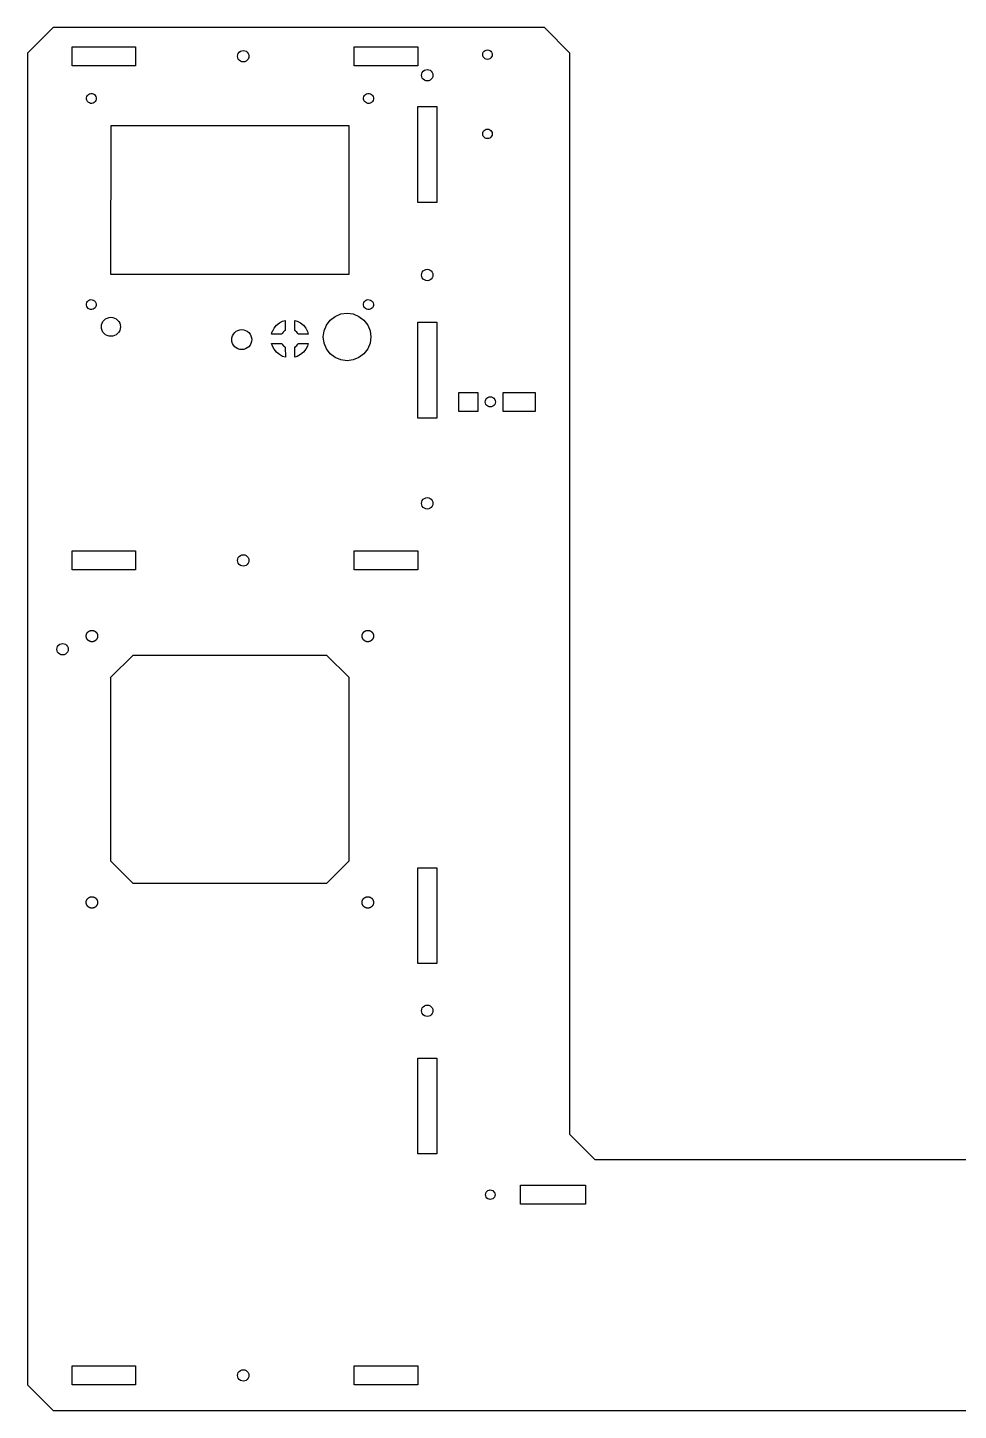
# Model space of a CAD drawing. Header units: metres. Extents: x 640 to 3190, y 0 to 914.
# Drawn here: x 2602.6 to 2896.1, y 394.4 to 830.4 of the extents above; entities that cross this region are included whole.
import ezdxf

# ---------------------------------------------------------------- set-up
doc = ezdxf.new("R2010")
doc.units = ezdxf.units.M

msp = doc.modelspace()

# ---------------------------------------------------------------- linework, layer by layer
at = {"layer": 'Layer0'}
for points in [[(2610.63, 394.44, 8), (3181.63, 394.44, 8), (3189.63, 402.44, 8), (3189.63, 822.44, 8), (3181.63, 830.44, 8), (3121.63, 830.44, 8), (3113.63, 822.44, 8), (3113.63, 481.44, 8), (3105.63, 473.44, 8), (2781.63, 473.44, 8), (2773.63, 481.44, 8), (2773.63, 822.44, 8), (2765.63, 830.44, 8), (2610.63, 830.44, 8), (2602.63, 822.44, 8), (2602.63, 402.44, 8), (2610.63, 394.44, 8)], [(2616.63, 818.44, 8), (2616.63, 824.44, 8), (2636.63, 824.44, 8), (2636.63, 818.44, 8), (2616.63, 818.44, 8)], [(2705.63, 818.44, 8), (2705.63, 824.44, 8), (2725.63, 824.44, 8), (2725.63, 818.44, 8), (2705.63, 818.44, 8)], [(2672.43, 821.44, 8), (2672.37, 820.98, 8), (2672.19, 820.54, 8), (2671.9, 820.17, 8), (2671.53, 819.88, 8), (2671.1, 819.7, 8), (2670.63, 819.64, 8), (2670.17, 819.7, 8), (2669.73, 819.88, 8), (2669.36, 820.17, 8), (2669.07, 820.54, 8), (2668.89, 820.98, 8), (2668.83, 821.44, 8), (2668.89, 821.91, 8), (2669.07, 822.34, 8), (2669.36, 822.72, 8), (2669.73, 823, 8), (2670.17, 823.18, 8), (2670.63, 823.24, 8), (2671.1, 823.18, 8), (2671.53, 823, 8), (2671.9, 822.72, 8), (2672.19, 822.34, 8), (2672.37, 821.91, 8), (2672.43, 821.44, 8)], [(2748.02, 820.49, 8), (2747.63, 820.44, 8), (2747.24, 820.49, 8), (2746.88, 820.64, 8), (2746.57, 820.88, 8), (2746.33, 821.19, 8), (2746.18, 821.55, 8), (2746.13, 821.94, 8), (2746.18, 822.33, 8), (2746.33, 822.69, 8), (2746.57, 823, 8), (2746.88, 823.24, 8), (2747.24, 823.39, 8), (2747.63, 823.44, 8), (2748.02, 823.39, 8), (2748.38, 823.24, 8), (2748.69, 823, 8), (2748.93, 822.69, 8), (2749.08, 822.33, 8), (2749.13, 821.94, 8), (2749.08, 821.55, 8), (2748.93, 821.19, 8), (2748.69, 820.88, 8), (2748.38, 820.64, 8), (2748.02, 820.49, 8)], [(2726.83, 815.44, 8), (2726.89, 815.91, 8), (2727.07, 816.34, 8), (2727.36, 816.72, 8), (2727.73, 817, 8), (2728.17, 817.18, 8), (2728.63, 817.24, 8), (2729.1, 817.18, 8), (2729.53, 817, 8), (2729.9, 816.72, 8), (2730.19, 816.34, 8), (2730.37, 815.91, 8), (2730.43, 815.44, 8), (2730.37, 814.98, 8), (2730.19, 814.54, 8), (2729.9, 814.17, 8), (2729.53, 813.88, 8), (2729.1, 813.7, 8), (2728.63, 813.64, 8), (2728.17, 813.7, 8), (2727.73, 813.88, 8), (2727.36, 814.17, 8), (2727.07, 814.54, 8), (2726.89, 814.98, 8), (2726.83, 815.44, 8)], [(2624.27, 808.29, 8), (2624.26, 807.88, 8), (2624.15, 807.49, 8), (2623.94, 807.14, 8), (2623.64, 806.86, 8), (2623.29, 806.66, 8), (2622.89, 806.57, 8), (2622.48, 806.57, 8), (2622.09, 806.69, 8), (2621.74, 806.9, 8), (2621.46, 807.19, 8), (2621.26, 807.55, 8), (2621.17, 807.94, 8), (2621.17, 808.35, 8), (2621.29, 808.74, 8), (2621.5, 809.09, 8), (2621.79, 809.37, 8), (2622.14, 809.57, 8), (2622.54, 809.67, 8), (2622.95, 809.66, 8), (2623.34, 809.55, 8), (2623.69, 809.34, 8), (2623.97, 809.04, 8), (2624.17, 808.69, 8), (2624.27, 808.29, 8)], [(2711.66, 808.29, 8), (2711.65, 807.88, 8), (2711.54, 807.49, 8), (2711.33, 807.14, 8), (2711.04, 806.86, 8), (2710.68, 806.66, 8), (2710.29, 806.57, 8), (2709.88, 806.57, 8), (2709.49, 806.69, 8), (2709.14, 806.9, 8), (2708.86, 807.19, 8), (2708.66, 807.55, 8), (2708.56, 807.94, 8), (2708.57, 808.35, 8), (2708.68, 808.74, 8), (2708.89, 809.09, 8), (2709.18, 809.37, 8), (2709.54, 809.57, 8), (2709.93, 809.67, 8), (2710.34, 809.66, 8), (2710.73, 809.55, 8), (2711.08, 809.34, 8), (2711.36, 809.04, 8), (2711.56, 808.69, 8), (2711.66, 808.29, 8)], [(2725.63, 775.34, 8), (2725.63, 805.54, 8), (2731.63, 805.54, 8), (2731.63, 775.34, 8), (2725.63, 775.34, 8)], [(2703.92, 799.62, 8), (2703.91, 752.59, 8), (2628.91, 752.59, 8), (2628.92, 799.62, 8), (2703.92, 799.62, 8)], [(2748.02, 795.49, 8), (2747.63, 795.44, 8), (2747.24, 795.49, 8), (2746.88, 795.64, 8), (2746.57, 795.88, 8), (2746.33, 796.19, 8), (2746.18, 796.55, 8), (2746.13, 796.94, 8), (2746.18, 797.33, 8), (2746.33, 797.69, 8), (2746.57, 798, 8), (2746.88, 798.24, 8), (2747.24, 798.39, 8), (2747.63, 798.44, 8), (2748.02, 798.39, 8), (2748.38, 798.24, 8), (2748.69, 798, 8), (2748.93, 797.69, 8), (2749.08, 797.33, 8), (2749.13, 796.94, 8), (2749.08, 796.55, 8), (2748.93, 796.19, 8), (2748.69, 795.88, 8), (2748.38, 795.64, 8), (2748.02, 795.49, 8)], [(2730.37, 752.91, 8), (2730.43, 752.44, 8), (2730.37, 751.98, 8), (2730.19, 751.54, 8), (2729.9, 751.17, 8), (2729.53, 750.88, 8), (2729.1, 750.7, 8), (2728.63, 750.64, 8), (2728.17, 750.7, 8), (2727.73, 750.88, 8), (2727.36, 751.17, 8), (2727.07, 751.54, 8), (2726.89, 751.98, 8), (2726.83, 752.44, 8), (2726.89, 752.91, 8), (2727.07, 753.34, 8), (2727.36, 753.72, 8), (2727.73, 754, 8), (2728.17, 754.18, 8), (2728.63, 754.24, 8), (2729.1, 754.18, 8), (2729.53, 754, 8), (2729.9, 753.72, 8), (2730.19, 753.34, 8), (2730.37, 752.91, 8)], [(2624.27, 743.29, 8), (2624.26, 742.88, 8), (2624.15, 742.49, 8), (2623.94, 742.14, 8), (2623.64, 741.86, 8), (2623.29, 741.66, 8), (2622.89, 741.57, 8), (2622.48, 741.57, 8), (2622.09, 741.69, 8), (2621.74, 741.9, 8), (2621.46, 742.19, 8), (2621.26, 742.55, 8), (2621.17, 742.94, 8), (2621.17, 743.35, 8), (2621.29, 743.74, 8), (2621.5, 744.09, 8), (2621.79, 744.37, 8), (2622.14, 744.57, 8), (2622.54, 744.67, 8), (2622.95, 744.66, 8), (2623.34, 744.55, 8), (2623.69, 744.34, 8), (2623.97, 744.04, 8), (2624.17, 743.69, 8), (2624.27, 743.29, 8)], [(2711.67, 743.29, 8), (2711.66, 742.88, 8), (2711.55, 742.49, 8), (2711.34, 742.14, 8), (2711.04, 741.86, 8), (2710.69, 741.66, 8), (2710.29, 741.57, 8), (2709.88, 741.57, 8), (2709.49, 741.69, 8), (2709.14, 741.9, 8), (2708.86, 742.19, 8), (2708.66, 742.55, 8), (2708.57, 742.94, 8), (2708.57, 743.35, 8), (2708.69, 743.74, 8), (2708.9, 744.09, 8), (2709.19, 744.37, 8), (2709.54, 744.57, 8), (2709.94, 744.67, 8), (2710.35, 744.66, 8), (2710.74, 744.55, 8), (2711.09, 744.34, 8), (2711.37, 744.04, 8), (2711.57, 743.69, 8), (2711.67, 743.29, 8)], [(2631.83, 736.7, 8), (2631.89, 736.11, 8), (2631.83, 735.53, 8), (2631.66, 734.96, 8), (2631.38, 734.45, 8), (2631.01, 733.99, 8), (2630.56, 733.62, 8), (2630.04, 733.34, 8), (2629.47, 733.17, 8), (2628.89, 733.11, 8), (2628.3, 733.17, 8), (2627.74, 733.34, 8), (2627.22, 733.62, 8), (2626.77, 733.99, 8), (2626.39, 734.45, 8), (2626.12, 734.96, 8), (2625.95, 735.53, 8), (2625.89, 736.11, 8), (2625.95, 736.7, 8), (2626.12, 737.26, 8), (2626.39, 737.78, 8), (2626.77, 738.23, 8), (2627.22, 738.61, 8), (2627.74, 738.88, 8), (2628.3, 739.05, 8), (2628.89, 739.11, 8), (2629.47, 739.05, 8), (2630.04, 738.88, 8), (2630.56, 738.61, 8), (2631.01, 738.23, 8), (2631.38, 737.78, 8), (2631.66, 737.26, 8), (2631.83, 736.7, 8)], [(2683.82, 738.12, 8), (2683.85, 734.93, 8), (2683.68, 734.84, 8), (2683.22, 734.47, 8), (2682.85, 734.01, 8), (2682.76, 733.84, 8), (2679.56, 733.84, 8), (2679.79, 734.6, 8), (2679.8, 734.64, 8), (2680.36, 735.68, 8), (2681.1, 736.59, 8), (2682.01, 737.33, 8), (2683.05, 737.89, 8), (2683.82, 738.12, 8)], [(2690.89, 734.64, 8), (2691.13, 733.84, 8), (2687.93, 733.84, 8), (2687.84, 734.01, 8), (2687.47, 734.47, 8), (2687.01, 734.84, 8), (2686.85, 734.93, 8), (2686.85, 738.13, 8), (2687.64, 737.89, 8), (2688.68, 737.33, 8), (2689.59, 736.59, 8), (2690.33, 735.68, 8), (2690.89, 734.64, 8)], [(2710.62, 734.84, 8), (2710.87, 732.9, 8), (2710.62, 730.96, 8), (2709.87, 729.15, 8), (2708.68, 727.6, 8), (2707.12, 726.41, 8), (2705.31, 725.66, 8), (2703.37, 725.4, 8), (2701.43, 725.66, 8), (2699.62, 726.41, 8), (2698.07, 727.6, 8), (2696.88, 729.15, 8), (2696.13, 730.96, 8), (2695.87, 732.9, 8), (2696.13, 734.84, 8), (2696.88, 736.65, 8), (2698.07, 738.2, 8), (2699.62, 739.4, 8), (2701.43, 740.15, 8), (2703.37, 740.4, 8), (2705.31, 740.15, 8), (2707.12, 739.4, 8), (2708.68, 738.2, 8), (2709.87, 736.65, 8), (2710.62, 734.84, 8)], [(2725.63, 707.34, 8), (2725.63, 737.54, 8), (2731.63, 737.54, 8), (2731.63, 707.34, 8), (2725.63, 707.34, 8)], [(2673.23, 732.68, 8), (2673.29, 732.07, 8), (2673.23, 731.46, 8), (2673.05, 730.87, 8), (2672.76, 730.32, 8), (2672.37, 729.84, 8), (2671.9, 729.45, 8), (2671.35, 729.16, 8), (2670.76, 728.98, 8), (2670.15, 728.92, 8), (2669.53, 728.98, 8), (2668.94, 729.16, 8), (2668.4, 729.45, 8), (2667.92, 729.84, 8), (2667.53, 730.32, 8), (2667.24, 730.87, 8), (2667.06, 731.46, 8), (2667, 732.07, 8), (2667.06, 732.68, 8), (2667.24, 733.27, 8), (2667.53, 733.82, 8), (2667.92, 734.3, 8), (2668.4, 734.69, 8), (2668.94, 734.98, 8), (2669.53, 735.16, 8), (2670.15, 735.22, 8), (2670.76, 735.16, 8), (2671.35, 734.98, 8), (2671.9, 734.69, 8), (2672.37, 734.3, 8), (2672.76, 733.82, 8), (2673.05, 733.27, 8), (2673.23, 732.68, 8)], [(2683.89, 729.74, 8), (2683.92, 726.54, 8), (2683.05, 726.8, 8), (2682.01, 727.36, 8), (2681.1, 728.1, 8), (2680.36, 729.01, 8), (2679.8, 730.05, 8), (2679.56, 730.84, 8), (2682.76, 730.84, 8), (2682.85, 730.68, 8), (2683.22, 730.22, 8), (2683.68, 729.85, 8), (2683.89, 729.74, 8)], [(2691.13, 730.84, 8), (2690.89, 730.05, 8), (2690.33, 729.01, 8), (2689.59, 728.1, 8), (2688.68, 727.36, 8), (2687.64, 726.8, 8), (2686.85, 726.56, 8), (2686.85, 729.76, 8), (2686.99, 729.84, 8), (2687.47, 730.22, 8), (2687.84, 730.68, 8), (2687.93, 730.84, 8), (2691.13, 730.84, 8)], [(2738.63, 715.44, 8), (2744.63, 715.44, 8), (2744.63, 709.44, 8), (2738.63, 709.44, 8), (2738.63, 715.44, 8)], [(2752.63, 709.44, 8), (2752.63, 715.44, 8), (2762.63, 715.44, 8), (2762.63, 709.44, 8), (2752.63, 709.44, 8)], [(2750.13, 712.44, 8), (2750.08, 712.03, 8), (2749.92, 711.64, 8), (2749.66, 711.31, 8), (2749.33, 711.06, 8), (2748.95, 710.9, 8), (2748.53, 710.84, 8), (2748.12, 710.9, 8), (2747.73, 711.06, 8), (2747.4, 711.31, 8), (2747.15, 711.64, 8), (2746.99, 712.03, 8), (2746.93, 712.44, 8), (2746.99, 712.86, 8), (2747.15, 713.24, 8), (2747.4, 713.57, 8), (2747.73, 713.83, 8), (2748.12, 713.99, 8), (2748.53, 714.04, 8), (2748.95, 713.99, 8), (2749.33, 713.83, 8), (2749.66, 713.57, 8), (2749.92, 713.24, 8), (2750.08, 712.86, 8), (2750.13, 712.44, 8)], [(2730.37, 679.98, 8), (2730.19, 679.54, 8), (2729.9, 679.17, 8), (2729.53, 678.88, 8), (2729.1, 678.7, 8), (2728.63, 678.64, 8), (2728.17, 678.7, 8), (2727.73, 678.88, 8), (2727.36, 679.17, 8), (2727.07, 679.54, 8), (2726.89, 679.98, 8), (2726.83, 680.44, 8), (2726.89, 680.91, 8), (2727.07, 681.34, 8), (2727.36, 681.72, 8), (2727.73, 682, 8), (2728.17, 682.18, 8), (2728.63, 682.24, 8), (2729.1, 682.18, 8), (2729.53, 682, 8), (2729.9, 681.72, 8), (2730.19, 681.34, 8), (2730.37, 680.91, 8), (2730.43, 680.44, 8), (2730.37, 679.98, 8)], [(2636.63, 665.44, 8), (2636.63, 659.44, 8), (2616.63, 659.44, 8), (2616.63, 665.44, 8), (2636.63, 665.44, 8)], [(2668.89, 662.91, 8), (2669.07, 663.34, 8), (2669.36, 663.72, 8), (2669.73, 664, 8), (2670.17, 664.18, 8), (2670.63, 664.24, 8), (2671.1, 664.18, 8), (2671.53, 664, 8), (2671.9, 663.72, 8), (2672.19, 663.34, 8), (2672.37, 662.91, 8), (2672.43, 662.44, 8), (2672.37, 661.98, 8), (2672.19, 661.54, 8), (2671.9, 661.17, 8), (2671.53, 660.88, 8), (2671.1, 660.7, 8), (2670.63, 660.64, 8), (2670.17, 660.7, 8), (2669.73, 660.88, 8), (2669.36, 661.17, 8), (2669.07, 661.54, 8), (2668.89, 661.98, 8), (2668.83, 662.44, 8), (2668.89, 662.91, 8)], [(2725.63, 665.44, 8), (2725.63, 659.44, 8), (2705.63, 659.44, 8), (2705.63, 665.44, 8), (2725.63, 665.44, 8)], [(2621.47, 637.51, 8), (2621.45, 637.53, 8), (2621.43, 637.56, 8), (2621.41, 637.59, 8), (2621.39, 637.61, 8), (2621.37, 637.64, 8), (2621.36, 637.67, 8), (2621.34, 637.7, 8), (2621.33, 637.72, 8), (2621.31, 637.75, 8), (2621.29, 637.78, 8), (2621.28, 637.81, 8), (2621.27, 637.84, 8), (2621.25, 637.87, 8), (2621.24, 637.9, 8), (2621.23, 637.93, 8), (2621.22, 637.96, 8), (2621.21, 637.99, 8), (2621.2, 638.02, 8), (2621.19, 638.05, 8), (2621.18, 638.08, 8), (2621.17, 638.11, 8), (2621.16, 638.14, 8), (2621.15, 638.18, 8), (2621.14, 638.21, 8), (2621.14, 638.24, 8), (2621.13, 638.27, 8), (2621.13, 638.3, 8), (2621.12, 638.33, 8), (2621.12, 638.37, 8), (2621.11, 638.4, 8), (2621.11, 638.43, 8), (2621.11, 638.46, 8), (2621.11, 638.5, 8), (2621.1, 638.53, 8), (2621.1, 638.56, 8), (2621.1, 638.59, 8), (2621.1, 638.62, 8), (2621.1, 638.66, 8), (2621.11, 638.69, 8), (2621.11, 638.72, 8), (2621.11, 638.75, 8), (2621.11, 638.79, 8), (2621.12, 638.82, 8), (2621.12, 638.85, 8), (2621.13, 638.88, 8), (2621.13, 638.91, 8), (2621.14, 638.95, 8), (2621.14, 638.98, 8), (2621.15, 639.01, 8), (2621.16, 639.04, 8), (2621.17, 639.07, 8), (2621.18, 639.1, 8), (2621.19, 639.13, 8), (2621.2, 639.16, 8), (2621.21, 639.19, 8), (2621.22, 639.22, 8), (2621.23, 639.25, 8), (2621.24, 639.28, 8), (2621.25, 639.31, 8), (2621.27, 639.34, 8), (2621.28, 639.37, 8), (2621.29, 639.4, 8), (2621.31, 639.43, 8), (2621.33, 639.46, 8), (2621.34, 639.49, 8), (2621.36, 639.52, 8), (2621.37, 639.54, 8), (2621.39, 639.57, 8), (2621.41, 639.6, 8), (2621.43, 639.62, 8), (2621.45, 639.65, 8), (2621.47, 639.68, 8), (2621.49, 639.7, 8), (2621.51, 639.73, 8), (2621.53, 639.75, 8), (2621.55, 639.78, 8), (2621.57, 639.8, 8), (2621.59, 639.82, 8), (2621.61, 639.85, 8), (2621.64, 639.87, 8), (2621.66, 639.89, 8), (2621.68, 639.92, 8), (2621.71, 639.94, 8), (2621.73, 639.96, 8), (2621.76, 639.98, 8), (2621.78, 640, 8), (2621.81, 640.02, 8), (2621.83, 640.04, 8), (2621.86, 640.06, 8), (2621.88, 640.08, 8), (2621.91, 640.09, 8), (2621.94, 640.11, 8), (2621.97, 640.13, 8), (2621.99, 640.15, 8), (2622.02, 640.16, 8), (2622.05, 640.18, 8), (2622.08, 640.19, 8), (2622.11, 640.21, 8), (2622.14, 640.22, 8), (2622.17, 640.23, 8), (2622.19, 640.25, 8), (2622.22, 640.26, 8), (2622.25, 640.27, 8), (2622.29, 640.28, 8), (2622.32, 640.29, 8), (2622.35, 640.3, 8), (2622.38, 640.31, 8), (2622.41, 640.32, 8), (2622.44, 640.33, 8), (2622.47, 640.34, 8), (2622.5, 640.35, 8), (2622.53, 640.35, 8), (2622.57, 640.36, 8), (2622.6, 640.37, 8), (2622.63, 640.37, 8), (2622.66, 640.38, 8), (2622.69, 640.38, 8), (2622.72, 640.38, 8), (2622.76, 640.39, 8), (2622.79, 640.39, 8), (2622.82, 640.39, 8), (2622.85, 640.39, 8), (2622.89, 640.39, 8), (2622.92, 640.39, 8), (2622.95, 640.39, 8), (2622.98, 640.39, 8), (2623.02, 640.39, 8), (2623.05, 640.39, 8), (2623.08, 640.38, 8), (2623.11, 640.38, 8), (2623.14, 640.38, 8), (2623.18, 640.37, 8), (2623.21, 640.37, 8), (2623.24, 640.36, 8), (2623.27, 640.35, 8), (2623.3, 640.35, 8), (2623.33, 640.34, 8), (2623.37, 640.33, 8), (2623.4, 640.32, 8), (2623.43, 640.31, 8), (2623.46, 640.3, 8), (2623.49, 640.29, 8), (2623.52, 640.28, 8), (2623.55, 640.27, 8), (2623.58, 640.26, 8), (2623.61, 640.25, 8), (2623.64, 640.23, 8), (2623.67, 640.22, 8), (2623.7, 640.21, 8), (2623.73, 640.19, 8), (2623.76, 640.18, 8), (2623.78, 640.16, 8), (2623.81, 640.15, 8), (2623.84, 640.13, 8), (2623.87, 640.11, 8), (2623.89, 640.09, 8), (2623.92, 640.08, 8), (2623.95, 640.06, 8), (2623.97, 640.04, 8), (2624, 640.02, 8), (2624.02, 640, 8), (2624.05, 639.98, 8), (2624.07, 639.96, 8), (2624.1, 639.94, 8), (2624.12, 639.92, 8), (2624.15, 639.89, 8), (2624.17, 639.87, 8), (2624.19, 639.85, 8), (2624.21, 639.82, 8), (2624.24, 639.8, 8), (2624.26, 639.78, 8), (2624.28, 639.75, 8), (2624.3, 639.73, 8), (2624.32, 639.7, 8), (2624.34, 639.68, 8), (2624.36, 639.65, 8), (2624.38, 639.62, 8), (2624.4, 639.6, 8), (2624.41, 639.57, 8), (2624.43, 639.54, 8), (2624.45, 639.52, 8), (2624.46, 639.49, 8), (2624.48, 639.46, 8), (2624.5, 639.43, 8), (2624.51, 639.4, 8), (2624.52, 639.37, 8), (2624.54, 639.34, 8), (2624.55, 639.31, 8), (2624.56, 639.28, 8), (2624.58, 639.25, 8), (2624.59, 639.22, 8), (2624.6, 639.19, 8), (2624.61, 639.16, 8), (2624.62, 639.13, 8), (2624.63, 639.1, 8), (2624.64, 639.07, 8), (2624.65, 639.04, 8), (2624.65, 639.01, 8), (2624.66, 638.98, 8), (2624.67, 638.95, 8), (2624.67, 638.91, 8), (2624.68, 638.88, 8), (2624.68, 638.85, 8), (2624.69, 638.82, 8), (2624.69, 638.79, 8), (2624.7, 638.75, 8), (2624.7, 638.72, 8), (2624.7, 638.69, 8), (2624.7, 638.66, 8), (2624.7, 638.62, 8), (2624.7, 638.59, 8), (2624.7, 638.56, 8), (2624.7, 638.53, 8), (2624.7, 638.5, 8), (2624.7, 638.46, 8), (2624.7, 638.43, 8), (2624.69, 638.4, 8), (2624.69, 638.37, 8), (2624.68, 638.33, 8), (2624.68, 638.3, 8), (2624.67, 638.27, 8), (2624.67, 638.24, 8), (2624.66, 638.21, 8), (2624.65, 638.18, 8), (2624.65, 638.14, 8), (2624.64, 638.11, 8), (2624.63, 638.08, 8), (2624.62, 638.05, 8), (2624.61, 638.02, 8), (2624.6, 637.99, 8), (2624.59, 637.96, 8), (2624.58, 637.93, 8), (2624.56, 637.9, 8), (2624.55, 637.87, 8), (2624.54, 637.84, 8), (2624.52, 637.81, 8), (2624.51, 637.78, 8), (2624.5, 637.75, 8), (2624.48, 637.72, 8), (2624.46, 637.7, 8), (2624.45, 637.67, 8), (2624.43, 637.64, 8), (2624.41, 637.61, 8), (2624.4, 637.59, 8), (2624.38, 637.56, 8), (2624.36, 637.53, 8), (2624.34, 637.51, 8), (2624.32, 637.48, 8), (2624.3, 637.46, 8), (2624.28, 637.43, 8), (2624.26, 637.41, 8), (2624.24, 637.38, 8), (2624.21, 637.36, 8), (2624.19, 637.34, 8), (2624.17, 637.31, 8), (2624.15, 637.29, 8), (2624.12, 637.27, 8), (2624.1, 637.25, 8), (2624.07, 637.23, 8), (2624.05, 637.21, 8), (2624.02, 637.18, 8), (2624, 637.16, 8), (2623.97, 637.15, 8), (2623.95, 637.13, 8), (2623.92, 637.11, 8), (2623.89, 637.09, 8), (2623.87, 637.07, 8), (2623.84, 637.06, 8), (2623.81, 637.04, 8), (2623.78, 637.02, 8), (2623.76, 637.01, 8), (2623.73, 636.99, 8), (2623.7, 636.98, 8), (2623.67, 636.96, 8), (2623.64, 636.95, 8), (2623.61, 636.94, 8), (2623.58, 636.92, 8), (2623.55, 636.91, 8), (2623.52, 636.9, 8), (2623.49, 636.89, 8), (2623.46, 636.88, 8), (2623.43, 636.87, 8), (2623.4, 636.86, 8), (2623.37, 636.85, 8), (2623.33, 636.84, 8), (2623.3, 636.84, 8), (2623.27, 636.83, 8), (2623.24, 636.82, 8), (2623.21, 636.82, 8), (2623.18, 636.81, 8), (2623.14, 636.81, 8), (2623.11, 636.8, 8), (2623.08, 636.8, 8), (2623.05, 636.8, 8), (2623.02, 636.8, 8), (2622.98, 636.79, 8), (2622.95, 636.79, 8), (2622.92, 636.79, 8), (2622.89, 636.79, 8), (2622.85, 636.79, 8), (2622.82, 636.79, 8), (2622.79, 636.8, 8), (2622.76, 636.8, 8), (2622.72, 636.8, 8), (2622.69, 636.8, 8), (2622.66, 636.81, 8), (2622.63, 636.81, 8), (2622.6, 636.82, 8), (2622.57, 636.82, 8), (2622.53, 636.83, 8), (2622.5, 636.84, 8), (2622.47, 636.84, 8), (2622.44, 636.85, 8), (2622.41, 636.86, 8), (2622.38, 636.87, 8), (2622.35, 636.88, 8), (2622.32, 636.89, 8), (2622.29, 636.9, 8), (2622.25, 636.91, 8), (2622.22, 636.92, 8), (2622.19, 636.94, 8), (2622.17, 636.95, 8), (2622.14, 636.96, 8), (2622.11, 636.98, 8), (2622.08, 636.99, 8), (2622.05, 637.01, 8), (2622.02, 637.02, 8), (2621.99, 637.04, 8), (2621.97, 637.06, 8), (2621.94, 637.07, 8), (2621.91, 637.09, 8), (2621.88, 637.11, 8), (2621.86, 637.13, 8), (2621.83, 637.15, 8), (2621.81, 637.16, 8), (2621.78, 637.18, 8), (2621.76, 637.21, 8), (2621.73, 637.23, 8), (2621.71, 637.25, 8), (2621.68, 637.27, 8), (2621.66, 637.29, 8), (2621.64, 637.31, 8), (2621.61, 637.34, 8), (2621.59, 637.36, 8), (2621.57, 637.38, 8), (2621.55, 637.41, 8), (2621.53, 637.43, 8), (2621.51, 637.46, 8), (2621.49, 637.48, 8), (2621.47, 637.51, 8)], [(2711.7, 638.59, 8), (2711.7, 638.56, 8), (2711.7, 638.53, 8), (2711.7, 638.5, 8), (2711.7, 638.46, 8), (2711.7, 638.43, 8), (2711.69, 638.4, 8), (2711.69, 638.37, 8), (2711.68, 638.33, 8), (2711.68, 638.3, 8), (2711.67, 638.27, 8), (2711.67, 638.24, 8), (2711.66, 638.21, 8), (2711.65, 638.18, 8), (2711.65, 638.14, 8), (2711.64, 638.11, 8), (2711.63, 638.08, 8), (2711.62, 638.05, 8), (2711.61, 638.02, 8), (2711.6, 637.99, 8), (2711.59, 637.96, 8), (2711.58, 637.93, 8), (2711.56, 637.9, 8), (2711.55, 637.87, 8), (2711.54, 637.84, 8), (2711.52, 637.81, 8), (2711.51, 637.78, 8), (2711.5, 637.75, 8), (2711.48, 637.73, 8), (2711.46, 637.7, 8), (2711.45, 637.67, 8), (2711.43, 637.64, 8), (2711.41, 637.61, 8), (2711.4, 637.59, 8), (2711.38, 637.56, 8), (2711.36, 637.53, 8), (2711.34, 637.51, 8), (2711.32, 637.48, 8), (2711.3, 637.46, 8), (2711.28, 637.43, 8), (2711.26, 637.41, 8), (2711.24, 637.38, 8), (2711.21, 637.36, 8), (2711.19, 637.34, 8), (2711.17, 637.31, 8), (2711.15, 637.29, 8), (2711.12, 637.27, 8), (2711.1, 637.25, 8), (2711.07, 637.23, 8), (2711.05, 637.21, 8), (2711.02, 637.19, 8), (2711, 637.17, 8), (2710.97, 637.15, 8), (2710.95, 637.13, 8), (2710.92, 637.11, 8), (2710.89, 637.09, 8), (2710.87, 637.07, 8), (2710.84, 637.06, 8), (2710.81, 637.04, 8), (2710.78, 637.02, 8), (2710.76, 637.01, 8), (2710.73, 636.99, 8), (2710.7, 636.98, 8), (2710.67, 636.96, 8), (2710.64, 636.95, 8), (2710.61, 636.94, 8), (2710.58, 636.92, 8), (2710.55, 636.91, 8), (2710.52, 636.9, 8), (2710.49, 636.89, 8), (2710.46, 636.88, 8), (2710.43, 636.87, 8), (2710.4, 636.86, 8), (2710.37, 636.85, 8), (2710.33, 636.85, 8), (2710.3, 636.84, 8), (2710.27, 636.83, 8), (2710.24, 636.82, 8), (2710.21, 636.82, 8), (2710.18, 636.81, 8), (2710.14, 636.81, 8), (2710.11, 636.8, 8), (2710.08, 636.8, 8), (2710.05, 636.8, 8), (2710.02, 636.8, 8), (2709.98, 636.79, 8), (2709.95, 636.79, 8), (2709.92, 636.79, 8), (2709.89, 636.79, 8), (2709.85, 636.79, 8), (2709.82, 636.79, 8), (2709.79, 636.8, 8), (2709.76, 636.8, 8), (2709.72, 636.8, 8), (2709.69, 636.8, 8), (2709.66, 636.81, 8), (2709.63, 636.81, 8), (2709.6, 636.82, 8), (2709.57, 636.82, 8), (2709.53, 636.83, 8), (2709.5, 636.84, 8), (2709.47, 636.85, 8), (2709.44, 636.85, 8), (2709.41, 636.86, 8), (2709.38, 636.87, 8), (2709.35, 636.88, 8), (2709.32, 636.89, 8), (2709.29, 636.9, 8), (2709.25, 636.91, 8), (2709.22, 636.92, 8), (2709.19, 636.94, 8), (2709.17, 636.95, 8), (2709.14, 636.96, 8), (2709.11, 636.98, 8), (2709.08, 636.99, 8), (2709.05, 637.01, 8), (2709.02, 637.02, 8), (2708.99, 637.04, 8), (2708.97, 637.06, 8), (2708.94, 637.07, 8), (2708.91, 637.09, 8), (2708.88, 637.11, 8), (2708.86, 637.13, 8), (2708.83, 637.15, 8), (2708.81, 637.17, 8), (2708.78, 637.19, 8), (2708.76, 637.21, 8), (2708.73, 637.23, 8), (2708.71, 637.25, 8), (2708.68, 637.27, 8), (2708.66, 637.29, 8), (2708.64, 637.31, 8), (2708.61, 637.34, 8), (2708.59, 637.36, 8), (2708.57, 637.38, 8), (2708.55, 637.41, 8), (2708.53, 637.43, 8), (2708.51, 637.46, 8), (2708.49, 637.48, 8), (2708.47, 637.51, 8), (2708.45, 637.53, 8), (2708.43, 637.56, 8), (2708.41, 637.59, 8), (2708.39, 637.61, 8), (2708.37, 637.64, 8), (2708.36, 637.67, 8), (2708.34, 637.7, 8), (2708.33, 637.73, 8), (2708.31, 637.75, 8), (2708.29, 637.78, 8), (2708.28, 637.81, 8), (2708.27, 637.84, 8), (2708.25, 637.87, 8), (2708.24, 637.9, 8), (2708.23, 637.93, 8), (2708.22, 637.96, 8), (2708.21, 637.99, 8), (2708.2, 638.02, 8), (2708.19, 638.05, 8), (2708.18, 638.08, 8), (2708.17, 638.11, 8), (2708.16, 638.14, 8), (2708.15, 638.18, 8), (2708.14, 638.21, 8), (2708.14, 638.24, 8), (2708.13, 638.27, 8), (2708.13, 638.3, 8), (2708.12, 638.33, 8), (2708.12, 638.37, 8), (2708.11, 638.4, 8), (2708.11, 638.43, 8), (2708.11, 638.46, 8), (2708.11, 638.5, 8), (2708.1, 638.53, 8), (2708.1, 638.56, 8), (2708.1, 638.59, 8), (2708.1, 638.62, 8), (2708.1, 638.66, 8), (2708.11, 638.69, 8), (2708.11, 638.72, 8), (2708.11, 638.75, 8), (2708.11, 638.79, 8), (2708.12, 638.82, 8), (2708.12, 638.85, 8), (2708.13, 638.88, 8), (2708.13, 638.91, 8), (2708.14, 638.95, 8), (2708.14, 638.98, 8), (2708.15, 639.01, 8), (2708.16, 639.04, 8), (2708.17, 639.07, 8), (2708.18, 639.1, 8), (2708.19, 639.13, 8), (2708.2, 639.16, 8), (2708.21, 639.19, 8), (2708.22, 639.23, 8), (2708.23, 639.26, 8), (2708.24, 639.29, 8), (2708.25, 639.31, 8), (2708.27, 639.34, 8), (2708.28, 639.37, 8), (2708.29, 639.4, 8), (2708.31, 639.43, 8), (2708.33, 639.46, 8), (2708.34, 639.49, 8), (2708.36, 639.52, 8), (2708.37, 639.54, 8), (2708.39, 639.57, 8), (2708.41, 639.6, 8), (2708.43, 639.62, 8), (2708.45, 639.65, 8), (2708.47, 639.68, 8), (2708.49, 639.7, 8), (2708.51, 639.73, 8), (2708.53, 639.75, 8), (2708.55, 639.78, 8), (2708.57, 639.8, 8), (2708.59, 639.82, 8), (2708.61, 639.85, 8), (2708.64, 639.87, 8), (2708.66, 639.89, 8), (2708.68, 639.92, 8), (2708.71, 639.94, 8), (2708.73, 639.96, 8), (2708.76, 639.98, 8), (2708.78, 640, 8), (2708.81, 640.02, 8), (2708.83, 640.04, 8), (2708.86, 640.06, 8), (2708.88, 640.08, 8), (2708.91, 640.09, 8), (2708.94, 640.11, 8), (2708.97, 640.13, 8), (2708.99, 640.15, 8), (2709.02, 640.16, 8), (2709.05, 640.18, 8), (2709.08, 640.19, 8), (2709.11, 640.21, 8), (2709.14, 640.22, 8), (2709.17, 640.23, 8), (2709.19, 640.25, 8), (2709.22, 640.26, 8), (2709.25, 640.27, 8), (2709.29, 640.28, 8), (2709.32, 640.29, 8), (2709.35, 640.3, 8), (2709.38, 640.31, 8), (2709.41, 640.32, 8), (2709.44, 640.33, 8), (2709.47, 640.34, 8), (2709.5, 640.35, 8), (2709.53, 640.35, 8), (2709.57, 640.36, 8), (2709.6, 640.37, 8), (2709.63, 640.37, 8), (2709.66, 640.38, 8), (2709.69, 640.38, 8), (2709.72, 640.38, 8), (2709.76, 640.39, 8), (2709.79, 640.39, 8), (2709.82, 640.39, 8), (2709.85, 640.39, 8), (2709.89, 640.39, 8), (2709.92, 640.39, 8), (2709.95, 640.39, 8), (2709.98, 640.39, 8), (2710.02, 640.39, 8), (2710.05, 640.39, 8), (2710.08, 640.38, 8), (2710.11, 640.38, 8), (2710.14, 640.38, 8), (2710.18, 640.37, 8), (2710.21, 640.37, 8), (2710.24, 640.36, 8), (2710.27, 640.35, 8), (2710.3, 640.35, 8), (2710.33, 640.34, 8), (2710.37, 640.33, 8), (2710.4, 640.32, 8), (2710.43, 640.31, 8), (2710.46, 640.3, 8), (2710.49, 640.29, 8), (2710.52, 640.28, 8), (2710.55, 640.27, 8), (2710.58, 640.26, 8), (2710.61, 640.25, 8), (2710.64, 640.23, 8), (2710.67, 640.22, 8), (2710.7, 640.21, 8), (2710.73, 640.19, 8), (2710.76, 640.18, 8), (2710.78, 640.16, 8), (2710.81, 640.15, 8), (2710.84, 640.13, 8), (2710.87, 640.11, 8), (2710.89, 640.09, 8), (2710.92, 640.08, 8), (2710.95, 640.06, 8), (2710.97, 640.04, 8), (2711, 640.02, 8), (2711.02, 640, 8), (2711.05, 639.98, 8), (2711.07, 639.96, 8), (2711.1, 639.94, 8), (2711.12, 639.92, 8), (2711.15, 639.89, 8), (2711.17, 639.87, 8), (2711.19, 639.85, 8), (2711.21, 639.82, 8), (2711.24, 639.8, 8), (2711.26, 639.78, 8), (2711.28, 639.75, 8), (2711.3, 639.73, 8), (2711.32, 639.7, 8), (2711.34, 639.68, 8), (2711.36, 639.65, 8), (2711.38, 639.62, 8), (2711.4, 639.6, 8), (2711.41, 639.57, 8), (2711.43, 639.54, 8), (2711.45, 639.52, 8), (2711.46, 639.49, 8), (2711.48, 639.46, 8), (2711.5, 639.43, 8), (2711.51, 639.4, 8), (2711.52, 639.37, 8), (2711.54, 639.34, 8), (2711.55, 639.31, 8), (2711.56, 639.29, 8), (2711.58, 639.26, 8), (2711.59, 639.23, 8), (2711.6, 639.19, 8), (2711.61, 639.16, 8), (2711.62, 639.13, 8), (2711.63, 639.1, 8), (2711.64, 639.07, 8), (2711.65, 639.04, 8), (2711.65, 639.01, 8), (2711.66, 638.98, 8), (2711.67, 638.95, 8), (2711.67, 638.91, 8), (2711.68, 638.88, 8), (2711.68, 638.85, 8), (2711.69, 638.82, 8), (2711.69, 638.79, 8), (2711.7, 638.75, 8), (2711.7, 638.72, 8), (2711.7, 638.69, 8), (2711.7, 638.66, 8), (2711.7, 638.62, 8), (2711.7, 638.59, 8)], [(2615.37, 634.91, 8), (2615.43, 634.44, 8), (2615.37, 633.98, 8), (2615.19, 633.54, 8), (2614.9, 633.17, 8), (2614.53, 632.88, 8), (2614.1, 632.7, 8), (2613.63, 632.64, 8), (2613.17, 632.7, 8), (2612.73, 632.88, 8), (2612.36, 633.17, 8), (2612.07, 633.54, 8), (2611.89, 633.98, 8), (2611.83, 634.44, 8), (2611.89, 634.91, 8), (2612.07, 635.34, 8), (2612.36, 635.72, 8), (2612.73, 636, 8), (2613.17, 636.18, 8), (2613.63, 636.24, 8), (2614.1, 636.18, 8), (2614.53, 636, 8), (2614.9, 635.72, 8), (2615.19, 635.34, 8), (2615.37, 634.91, 8)], [(2628.9, 567.59, 8), (2628.9, 625.59, 8), (2635.9, 632.59, 8), (2696.9, 632.59, 8), (2703.9, 625.59, 8), (2703.9, 567.59, 8), (2696.9, 560.59, 8), (2635.9, 560.59, 8), (2628.9, 567.59, 8)], [(2725.63, 535.34, 8), (2725.63, 565.54, 8), (2731.63, 565.54, 8), (2731.63, 535.34, 8), (2725.63, 535.34, 8)], [(2624.65, 554.18, 8), (2624.64, 554.14, 8), (2624.63, 554.11, 8), (2624.62, 554.08, 8), (2624.61, 554.05, 8), (2624.6, 554.02, 8), (2624.59, 553.99, 8), (2624.58, 553.96, 8), (2624.57, 553.93, 8), (2624.56, 553.9, 8), (2624.54, 553.87, 8), (2624.53, 553.84, 8), (2624.52, 553.81, 8), (2624.5, 553.78, 8), (2624.49, 553.75, 8), (2624.47, 553.73, 8), (2624.46, 553.7, 8), (2624.44, 553.67, 8), (2624.42, 553.64, 8), (2624.41, 553.61, 8), (2624.39, 553.59, 8), (2624.37, 553.56, 8), (2624.35, 553.53, 8), (2624.33, 553.51, 8), (2624.31, 553.48, 8), (2624.29, 553.46, 8), (2624.27, 553.43, 8), (2624.25, 553.41, 8), (2624.23, 553.38, 8), (2624.21, 553.36, 8), (2624.19, 553.34, 8), (2624.16, 553.31, 8), (2624.14, 553.29, 8), (2624.12, 553.27, 8), (2624.09, 553.25, 8), (2624.07, 553.23, 8), (2624.04, 553.21, 8), (2624.02, 553.19, 8), (2623.99, 553.17, 8), (2623.97, 553.15, 8), (2623.94, 553.13, 8), (2623.91, 553.11, 8), (2623.89, 553.09, 8), (2623.86, 553.07, 8), (2623.83, 553.06, 8), (2623.8, 553.04, 8), (2623.78, 553.02, 8), (2623.75, 553.01, 8), (2623.72, 552.99, 8), (2623.69, 552.98, 8), (2623.66, 552.96, 8), (2623.63, 552.95, 8), (2623.6, 552.94, 8), (2623.57, 552.92, 8), (2623.54, 552.91, 8), (2623.51, 552.9, 8), (2623.48, 552.89, 8), (2623.45, 552.88, 8), (2623.42, 552.87, 8), (2623.39, 552.86, 8), (2623.36, 552.85, 8), (2623.33, 552.85, 8), (2623.3, 552.84, 8), (2623.26, 552.83, 8), (2623.23, 552.82, 8), (2623.2, 552.82, 8), (2623.17, 552.81, 8), (2623.14, 552.81, 8), (2623.1, 552.8, 8), (2623.07, 552.8, 8), (2623.04, 552.8, 8), (2623.01, 552.8, 8), (2622.98, 552.79, 8), (2622.94, 552.79, 8), (2622.91, 552.79, 8), (2622.88, 552.79, 8), (2622.85, 552.79, 8), (2622.81, 552.79, 8), (2622.78, 552.8, 8), (2622.75, 552.8, 8), (2622.72, 552.8, 8), (2622.69, 552.8, 8), (2622.65, 552.81, 8), (2622.62, 552.81, 8), (2622.59, 552.82, 8), (2622.56, 552.82, 8), (2622.53, 552.83, 8), (2622.49, 552.84, 8), (2622.46, 552.85, 8), (2622.43, 552.85, 8), (2622.4, 552.86, 8), (2622.37, 552.87, 8), (2622.34, 552.88, 8), (2622.31, 552.89, 8), (2622.28, 552.9, 8), (2622.25, 552.91, 8), (2622.22, 552.92, 8), (2622.19, 552.94, 8), (2622.16, 552.95, 8), (2622.13, 552.96, 8), (2622.1, 552.98, 8), (2622.07, 552.99, 8), (2622.04, 553.01, 8), (2622.01, 553.02, 8), (2621.99, 553.04, 8), (2621.96, 553.06, 8), (2621.93, 553.07, 8), (2621.9, 553.09, 8), (2621.88, 553.11, 8), (2621.85, 553.13, 8), (2621.82, 553.15, 8), (2621.8, 553.17, 8), (2621.77, 553.19, 8), (2621.75, 553.21, 8), (2621.72, 553.23, 8), (2621.7, 553.25, 8), (2621.68, 553.27, 8), (2621.65, 553.29, 8), (2621.63, 553.31, 8), (2621.61, 553.34, 8), (2621.58, 553.36, 8), (2621.56, 553.38, 8), (2621.54, 553.41, 8), (2621.52, 553.43, 8), (2621.5, 553.46, 8), (2621.48, 553.48, 8), (2621.46, 553.51, 8), (2621.44, 553.53, 8), (2621.42, 553.56, 8), (2621.4, 553.59, 8), (2621.38, 553.61, 8), (2621.37, 553.64, 8), (2621.35, 553.67, 8), (2621.33, 553.7, 8), (2621.32, 553.73, 8), (2621.3, 553.75, 8), (2621.29, 553.78, 8), (2621.27, 553.81, 8), (2621.26, 553.84, 8), (2621.25, 553.87, 8), (2621.23, 553.9, 8), (2621.22, 553.93, 8), (2621.21, 553.96, 8), (2621.2, 553.99, 8), (2621.19, 554.02, 8), (2621.18, 554.05, 8), (2621.17, 554.08, 8), (2621.16, 554.11, 8), (2621.15, 554.14, 8), (2621.14, 554.18, 8), (2621.14, 554.21, 8), (2621.13, 554.24, 8), (2621.12, 554.27, 8), (2621.12, 554.3, 8), (2621.11, 554.33, 8), (2621.11, 554.37, 8), (2621.11, 554.4, 8), (2621.1, 554.43, 8), (2621.1, 554.46, 8), (2621.1, 554.5, 8), (2621.1, 554.53, 8), (2621.1, 554.56, 8), (2621.1, 554.59, 8), (2621.1, 554.62, 8), (2621.1, 554.66, 8), (2621.1, 554.69, 8), (2621.1, 554.72, 8), (2621.1, 554.75, 8), (2621.11, 554.79, 8), (2621.11, 554.82, 8), (2621.11, 554.85, 8), (2621.12, 554.88, 8), (2621.12, 554.91, 8), (2621.13, 554.95, 8), (2621.14, 554.98, 8), (2621.14, 555.01, 8), (2621.15, 555.04, 8), (2621.16, 555.07, 8), (2621.17, 555.1, 8), (2621.18, 555.13, 8), (2621.19, 555.16, 8), (2621.2, 555.19, 8), (2621.21, 555.22, 8), (2621.22, 555.26, 8), (2621.23, 555.29, 8), (2621.25, 555.31, 8), (2621.26, 555.34, 8), (2621.27, 555.37, 8), (2621.29, 555.4, 8), (2621.3, 555.43, 8), (2621.32, 555.46, 8), (2621.33, 555.49, 8), (2621.35, 555.52, 8), (2621.37, 555.54, 8), (2621.38, 555.57, 8), (2621.4, 555.6, 8), (2621.42, 555.62, 8), (2621.44, 555.65, 8), (2621.46, 555.68, 8), (2621.48, 555.7, 8), (2621.5, 555.73, 8), (2621.52, 555.75, 8), (2621.54, 555.78, 8), (2621.56, 555.8, 8), (2621.58, 555.82, 8), (2621.61, 555.85, 8), (2621.63, 555.87, 8), (2621.65, 555.89, 8), (2621.68, 555.92, 8), (2621.7, 555.94, 8), (2621.72, 555.96, 8), (2621.75, 555.98, 8), (2621.77, 556, 8), (2621.8, 556.02, 8), (2621.82, 556.04, 8), (2621.85, 556.06, 8), (2621.88, 556.08, 8), (2621.9, 556.09, 8), (2621.93, 556.11, 8), (2621.96, 556.13, 8), (2621.99, 556.15, 8), (2622.01, 556.16, 8), (2622.04, 556.18, 8), (2622.07, 556.19, 8), (2622.1, 556.21, 8), (2622.13, 556.22, 8), (2622.16, 556.23, 8), (2622.19, 556.25, 8), (2622.22, 556.26, 8), (2622.25, 556.27, 8), (2622.28, 556.28, 8), (2622.31, 556.29, 8), (2622.34, 556.3, 8), (2622.37, 556.31, 8), (2622.4, 556.32, 8), (2622.43, 556.33, 8), (2622.46, 556.34, 8), (2622.49, 556.35, 8), (2622.53, 556.35, 8), (2622.56, 556.36, 8), (2622.59, 556.37, 8), (2622.62, 556.37, 8), (2622.65, 556.38, 8), (2622.69, 556.38, 8), (2622.72, 556.38, 8), (2622.75, 556.39, 8), (2622.78, 556.39, 8), (2622.81, 556.39, 8), (2622.85, 556.39, 8), (2622.88, 556.39, 8), (2622.91, 556.39, 8), (2622.94, 556.39, 8), (2622.98, 556.39, 8), (2623.01, 556.39, 8), (2623.04, 556.39, 8), (2623.07, 556.38, 8), (2623.1, 556.38, 8), (2623.14, 556.38, 8), (2623.17, 556.37, 8), (2623.2, 556.37, 8), (2623.23, 556.36, 8), (2623.26, 556.35, 8), (2623.3, 556.35, 8), (2623.33, 556.34, 8), (2623.36, 556.33, 8), (2623.39, 556.32, 8), (2623.42, 556.31, 8), (2623.45, 556.3, 8), (2623.48, 556.29, 8), (2623.51, 556.28, 8), (2623.54, 556.27, 8), (2623.57, 556.26, 8), (2623.6, 556.25, 8), (2623.63, 556.23, 8), (2623.66, 556.22, 8), (2623.69, 556.21, 8), (2623.72, 556.19, 8), (2623.75, 556.18, 8), (2623.78, 556.16, 8), (2623.8, 556.15, 8), (2623.83, 556.13, 8), (2623.86, 556.11, 8), (2623.89, 556.09, 8), (2623.91, 556.08, 8), (2623.94, 556.06, 8), (2623.97, 556.04, 8), (2623.99, 556.02, 8), (2624.02, 556, 8), (2624.04, 555.98, 8), (2624.07, 555.96, 8), (2624.09, 555.94, 8), (2624.12, 555.92, 8), (2624.14, 555.89, 8), (2624.16, 555.87, 8), (2624.19, 555.85, 8), (2624.21, 555.82, 8), (2624.23, 555.8, 8), (2624.25, 555.78, 8), (2624.27, 555.75, 8), (2624.29, 555.73, 8), (2624.31, 555.7, 8), (2624.33, 555.68, 8), (2624.35, 555.65, 8), (2624.37, 555.62, 8), (2624.39, 555.6, 8), (2624.41, 555.57, 8), (2624.42, 555.54, 8), (2624.44, 555.52, 8), (2624.46, 555.49, 8), (2624.47, 555.46, 8), (2624.49, 555.43, 8), (2624.5, 555.4, 8), (2624.52, 555.37, 8), (2624.53, 555.34, 8), (2624.54, 555.31, 8), (2624.56, 555.29, 8), (2624.57, 555.26, 8), (2624.58, 555.22, 8), (2624.59, 555.19, 8), (2624.6, 555.16, 8), (2624.61, 555.13, 8), (2624.62, 555.1, 8), (2624.63, 555.07, 8), (2624.64, 555.04, 8), (2624.65, 555.01, 8), (2624.65, 554.98, 8), (2624.66, 554.95, 8), (2624.67, 554.91, 8), (2624.67, 554.88, 8), (2624.68, 554.85, 8), (2624.68, 554.82, 8), (2624.68, 554.79, 8), (2624.69, 554.75, 8), (2624.69, 554.72, 8), (2624.69, 554.69, 8), (2624.69, 554.66, 8), (2624.7, 554.62, 8), (2624.7, 554.59, 8), (2624.7, 554.56, 8), (2624.69, 554.53, 8), (2624.69, 554.5, 8), (2624.69, 554.46, 8), (2624.69, 554.43, 8), (2624.68, 554.4, 8), (2624.68, 554.37, 8), (2624.68, 554.33, 8), (2624.67, 554.3, 8), (2624.67, 554.27, 8), (2624.66, 554.24, 8), (2624.65, 554.21, 8), (2624.65, 554.18, 8)], [(2711.7, 554.56, 8), (2711.69, 554.53, 8), (2711.69, 554.5, 8), (2711.69, 554.46, 8), (2711.69, 554.43, 8), (2711.68, 554.4, 8), (2711.68, 554.37, 8), (2711.68, 554.33, 8), (2711.67, 554.3, 8), (2711.67, 554.27, 8), (2711.66, 554.24, 8), (2711.65, 554.21, 8), (2711.65, 554.18, 8), (2711.64, 554.14, 8), (2711.63, 554.11, 8), (2711.62, 554.08, 8), (2711.61, 554.05, 8), (2711.6, 554.02, 8), (2711.59, 553.99, 8), (2711.58, 553.96, 8), (2711.57, 553.93, 8), (2711.56, 553.9, 8), (2711.54, 553.87, 8), (2711.53, 553.84, 8), (2711.52, 553.81, 8), (2711.5, 553.78, 8), (2711.49, 553.75, 8), (2711.47, 553.73, 8), (2711.46, 553.7, 8), (2711.44, 553.67, 8), (2711.42, 553.64, 8), (2711.41, 553.61, 8), (2711.39, 553.59, 8), (2711.37, 553.56, 8), (2711.35, 553.53, 8), (2711.33, 553.51, 8), (2711.31, 553.48, 8), (2711.29, 553.46, 8), (2711.27, 553.43, 8), (2711.25, 553.41, 8), (2711.23, 553.38, 8), (2711.21, 553.36, 8), (2711.19, 553.34, 8), (2711.16, 553.31, 8), (2711.14, 553.29, 8), (2711.12, 553.27, 8), (2711.09, 553.25, 8), (2711.07, 553.23, 8), (2711.04, 553.21, 8), (2711.02, 553.19, 8), (2710.99, 553.17, 8), (2710.97, 553.15, 8), (2710.94, 553.13, 8), (2710.91, 553.11, 8), (2710.89, 553.09, 8), (2710.86, 553.07, 8), (2710.83, 553.06, 8), (2710.8, 553.04, 8), (2710.78, 553.02, 8), (2710.75, 553.01, 8), (2710.72, 552.99, 8), (2710.69, 552.98, 8), (2710.66, 552.96, 8), (2710.63, 552.95, 8), (2710.6, 552.94, 8), (2710.57, 552.92, 8), (2710.54, 552.91, 8), (2710.51, 552.9, 8), (2710.48, 552.89, 8), (2710.45, 552.88, 8), (2710.42, 552.87, 8), (2710.39, 552.86, 8), (2710.36, 552.85, 8), (2710.33, 552.85, 8), (2710.3, 552.84, 8), (2710.26, 552.83, 8), (2710.23, 552.82, 8), (2710.2, 552.82, 8), (2710.17, 552.81, 8), (2710.14, 552.81, 8), (2710.1, 552.8, 8), (2710.07, 552.8, 8), (2710.04, 552.8, 8), (2710.01, 552.8, 8), (2709.98, 552.79, 8), (2709.94, 552.79, 8), (2709.91, 552.79, 8), (2709.88, 552.79, 8), (2709.85, 552.79, 8), (2709.81, 552.79, 8), (2709.78, 552.8, 8), (2709.75, 552.8, 8), (2709.72, 552.8, 8), (2709.69, 552.8, 8), (2709.65, 552.81, 8), (2709.62, 552.81, 8), (2709.59, 552.82, 8), (2709.56, 552.82, 8), (2709.53, 552.83, 8), (2709.49, 552.84, 8), (2709.46, 552.85, 8), (2709.43, 552.85, 8), (2709.4, 552.86, 8), (2709.37, 552.87, 8), (2709.34, 552.88, 8), (2709.31, 552.89, 8), (2709.28, 552.9, 8), (2709.25, 552.91, 8), (2709.22, 552.92, 8), (2709.19, 552.94, 8), (2709.16, 552.95, 8), (2709.13, 552.96, 8), (2709.1, 552.98, 8), (2709.07, 552.99, 8), (2709.04, 553.01, 8), (2709.01, 553.02, 8), (2708.99, 553.04, 8), (2708.96, 553.06, 8), (2708.93, 553.07, 8), (2708.9, 553.09, 8), (2708.88, 553.11, 8), (2708.85, 553.13, 8), (2708.82, 553.15, 8), (2708.8, 553.17, 8), (2708.77, 553.19, 8), (2708.75, 553.21, 8), (2708.72, 553.23, 8), (2708.7, 553.25, 8), (2708.68, 553.27, 8), (2708.65, 553.29, 8), (2708.63, 553.31, 8), (2708.61, 553.34, 8), (2708.58, 553.36, 8), (2708.56, 553.38, 8), (2708.54, 553.41, 8), (2708.52, 553.43, 8), (2708.5, 553.46, 8), (2708.48, 553.48, 8), (2708.46, 553.51, 8), (2708.44, 553.53, 8), (2708.42, 553.56, 8), (2708.4, 553.59, 8), (2708.38, 553.61, 8), (2708.37, 553.64, 8), (2708.35, 553.67, 8), (2708.33, 553.7, 8), (2708.32, 553.73, 8), (2708.3, 553.75, 8), (2708.29, 553.78, 8), (2708.27, 553.81, 8), (2708.26, 553.84, 8), (2708.25, 553.87, 8), (2708.23, 553.9, 8), (2708.22, 553.93, 8), (2708.21, 553.96, 8), (2708.2, 553.99, 8), (2708.19, 554.02, 8), (2708.18, 554.05, 8), (2708.17, 554.08, 8), (2708.16, 554.11, 8), (2708.15, 554.14, 8), (2708.14, 554.18, 8), (2708.14, 554.21, 8), (2708.13, 554.24, 8), (2708.12, 554.27, 8), (2708.12, 554.3, 8), (2708.11, 554.33, 8), (2708.11, 554.37, 8), (2708.11, 554.4, 8), (2708.1, 554.43, 8), (2708.1, 554.46, 8), (2708.1, 554.5, 8), (2708.1, 554.53, 8), (2708.1, 554.56, 8), (2708.1, 554.59, 8), (2708.1, 554.62, 8), (2708.1, 554.66, 8), (2708.1, 554.69, 8), (2708.1, 554.72, 8), (2708.1, 554.75, 8), (2708.11, 554.79, 8), (2708.11, 554.82, 8), (2708.11, 554.85, 8), (2708.12, 554.88, 8), (2708.12, 554.91, 8), (2708.13, 554.95, 8), (2708.14, 554.98, 8), (2708.14, 555.01, 8), (2708.15, 555.04, 8), (2708.16, 555.07, 8), (2708.17, 555.1, 8), (2708.18, 555.13, 8), (2708.19, 555.16, 8), (2708.2, 555.19, 8), (2708.21, 555.22, 8), (2708.22, 555.26, 8), (2708.23, 555.29, 8), (2708.25, 555.31, 8), (2708.26, 555.34, 8), (2708.27, 555.37, 8), (2708.29, 555.4, 8), (2708.3, 555.43, 8), (2708.32, 555.46, 8), (2708.33, 555.49, 8), (2708.35, 555.52, 8), (2708.37, 555.54, 8), (2708.38, 555.57, 8), (2708.4, 555.6, 8), (2708.42, 555.62, 8), (2708.44, 555.65, 8), (2708.46, 555.68, 8), (2708.48, 555.7, 8), (2708.5, 555.73, 8), (2708.52, 555.75, 8), (2708.54, 555.78, 8), (2708.56, 555.8, 8), (2708.58, 555.82, 8), (2708.61, 555.85, 8), (2708.63, 555.87, 8), (2708.65, 555.89, 8), (2708.68, 555.92, 8), (2708.7, 555.94, 8), (2708.72, 555.96, 8), (2708.75, 555.98, 8), (2708.77, 556, 8), (2708.8, 556.02, 8), (2708.82, 556.04, 8), (2708.85, 556.06, 8), (2708.88, 556.08, 8), (2708.9, 556.09, 8), (2708.93, 556.11, 8), (2708.96, 556.13, 8), (2708.99, 556.15, 8), (2709.01, 556.16, 8), (2709.04, 556.18, 8), (2709.07, 556.19, 8), (2709.1, 556.21, 8), (2709.13, 556.22, 8), (2709.16, 556.23, 8), (2709.19, 556.25, 8), (2709.22, 556.26, 8), (2709.25, 556.27, 8), (2709.28, 556.28, 8), (2709.31, 556.29, 8), (2709.34, 556.3, 8), (2709.37, 556.31, 8), (2709.4, 556.32, 8), (2709.43, 556.33, 8), (2709.46, 556.34, 8), (2709.49, 556.35, 8), (2709.53, 556.35, 8), (2709.56, 556.36, 8), (2709.59, 556.37, 8), (2709.62, 556.37, 8), (2709.65, 556.38, 8), (2709.69, 556.38, 8), (2709.72, 556.38, 8), (2709.75, 556.39, 8), (2709.78, 556.39, 8), (2709.81, 556.39, 8), (2709.85, 556.39, 8), (2709.88, 556.39, 8), (2709.91, 556.39, 8), (2709.94, 556.39, 8), (2709.98, 556.39, 8), (2710.01, 556.39, 8), (2710.04, 556.39, 8), (2710.07, 556.38, 8), (2710.1, 556.38, 8), (2710.14, 556.38, 8), (2710.17, 556.37, 8), (2710.2, 556.37, 8), (2710.23, 556.36, 8), (2710.26, 556.35, 8), (2710.3, 556.35, 8), (2710.33, 556.34, 8), (2710.36, 556.33, 8), (2710.39, 556.32, 8), (2710.42, 556.31, 8), (2710.45, 556.3, 8), (2710.48, 556.29, 8), (2710.51, 556.28, 8), (2710.54, 556.27, 8), (2710.57, 556.26, 8), (2710.6, 556.25, 8), (2710.63, 556.23, 8), (2710.66, 556.22, 8), (2710.69, 556.21, 8), (2710.72, 556.19, 8), (2710.75, 556.18, 8), (2710.78, 556.16, 8), (2710.8, 556.15, 8), (2710.83, 556.13, 8), (2710.86, 556.11, 8), (2710.89, 556.09, 8), (2710.91, 556.08, 8), (2710.94, 556.06, 8), (2710.97, 556.04, 8), (2710.99, 556.02, 8), (2711.02, 556, 8), (2711.04, 555.98, 8), (2711.07, 555.96, 8), (2711.09, 555.94, 8), (2711.12, 555.92, 8), (2711.14, 555.89, 8), (2711.16, 555.87, 8), (2711.19, 555.85, 8), (2711.21, 555.82, 8), (2711.23, 555.8, 8), (2711.25, 555.78, 8), (2711.27, 555.75, 8), (2711.29, 555.73, 8), (2711.31, 555.7, 8), (2711.33, 555.68, 8), (2711.35, 555.65, 8), (2711.37, 555.62, 8), (2711.39, 555.6, 8), (2711.41, 555.57, 8), (2711.42, 555.54, 8), (2711.44, 555.52, 8), (2711.46, 555.49, 8), (2711.47, 555.46, 8), (2711.49, 555.43, 8), (2711.5, 555.4, 8), (2711.52, 555.37, 8), (2711.53, 555.34, 8), (2711.54, 555.31, 8), (2711.56, 555.29, 8), (2711.57, 555.26, 8), (2711.58, 555.22, 8), (2711.59, 555.19, 8), (2711.6, 555.16, 8), (2711.61, 555.13, 8), (2711.62, 555.1, 8), (2711.63, 555.07, 8), (2711.64, 555.04, 8), (2711.65, 555.01, 8), (2711.65, 554.98, 8), (2711.66, 554.95, 8), (2711.67, 554.91, 8), (2711.67, 554.88, 8), (2711.68, 554.85, 8), (2711.68, 554.82, 8), (2711.68, 554.79, 8), (2711.69, 554.75, 8), (2711.69, 554.72, 8), (2711.69, 554.69, 8), (2711.69, 554.66, 8), (2711.7, 554.62, 8), (2711.7, 554.59, 8), (2711.7, 554.56, 8)], [(2730.37, 520.91, 8), (2730.43, 520.44, 8), (2730.37, 519.98, 8), (2730.19, 519.54, 8), (2729.9, 519.17, 8), (2729.53, 518.88, 8), (2729.1, 518.7, 8), (2728.63, 518.64, 8), (2728.17, 518.7, 8), (2727.73, 518.88, 8), (2727.36, 519.17, 8), (2727.07, 519.54, 8), (2726.89, 519.98, 8), (2726.83, 520.44, 8), (2726.89, 520.91, 8), (2727.07, 521.34, 8), (2727.36, 521.72, 8), (2727.73, 522, 8), (2728.17, 522.18, 8), (2728.63, 522.24, 8), (2729.1, 522.18, 8), (2729.53, 522, 8), (2729.9, 521.72, 8), (2730.19, 521.34, 8), (2730.37, 520.91, 8)], [(2731.63, 475.34, 8), (2725.63, 475.34, 8), (2725.63, 505.54, 8), (2731.63, 505.54, 8), (2731.63, 475.34, 8)], [(2749.98, 462.83, 8), (2750.03, 462.44, 8), (2749.98, 462.05, 8), (2749.83, 461.69, 8), (2749.59, 461.38, 8), (2749.28, 461.14, 8), (2748.92, 460.99, 8), (2748.53, 460.94, 8), (2748.14, 460.99, 8), (2747.78, 461.14, 8), (2747.47, 461.38, 8), (2747.23, 461.69, 8), (2747.08, 462.05, 8), (2747.03, 462.44, 8), (2747.08, 462.83, 8), (2747.23, 463.19, 8), (2747.47, 463.5, 8), (2747.78, 463.74, 8), (2748.14, 463.89, 8), (2748.53, 463.94, 8), (2748.92, 463.89, 8), (2749.28, 463.74, 8), (2749.59, 463.5, 8), (2749.83, 463.19, 8), (2749.98, 462.83, 8)], [(2778.53, 465.44, 8), (2778.53, 459.44, 8), (2758.03, 459.44, 8), (2758.03, 465.44, 8), (2778.53, 465.44, 8)], [(2636.63, 402.44, 8), (2616.63, 402.44, 8), (2616.63, 408.44, 8), (2636.63, 408.44, 8), (2636.63, 402.44, 8)], [(2669.07, 406.34, 8), (2669.36, 406.72, 8), (2669.73, 407, 8), (2670.17, 407.18, 8), (2670.63, 407.24, 8), (2671.1, 407.18, 8), (2671.53, 407, 8), (2671.9, 406.72, 8), (2672.19, 406.34, 8), (2672.37, 405.91, 8), (2672.43, 405.44, 8), (2672.37, 404.98, 8), (2672.19, 404.54, 8), (2671.9, 404.17, 8), (2671.53, 403.88, 8), (2671.1, 403.7, 8), (2670.63, 403.64, 8), (2670.17, 403.7, 8), (2669.73, 403.88, 8), (2669.36, 404.17, 8), (2669.07, 404.54, 8), (2668.89, 404.98, 8), (2668.83, 405.44, 8), (2668.89, 405.91, 8), (2669.07, 406.34, 8)], [(2705.63, 402.44, 8), (2705.63, 408.44, 8), (2725.63, 408.44, 8), (2725.63, 402.44, 8), (2705.63, 402.44, 8)]]:
    msp.add_polyline3d(points, dxfattribs=at)

doc.saveas('drawing.dxf')
